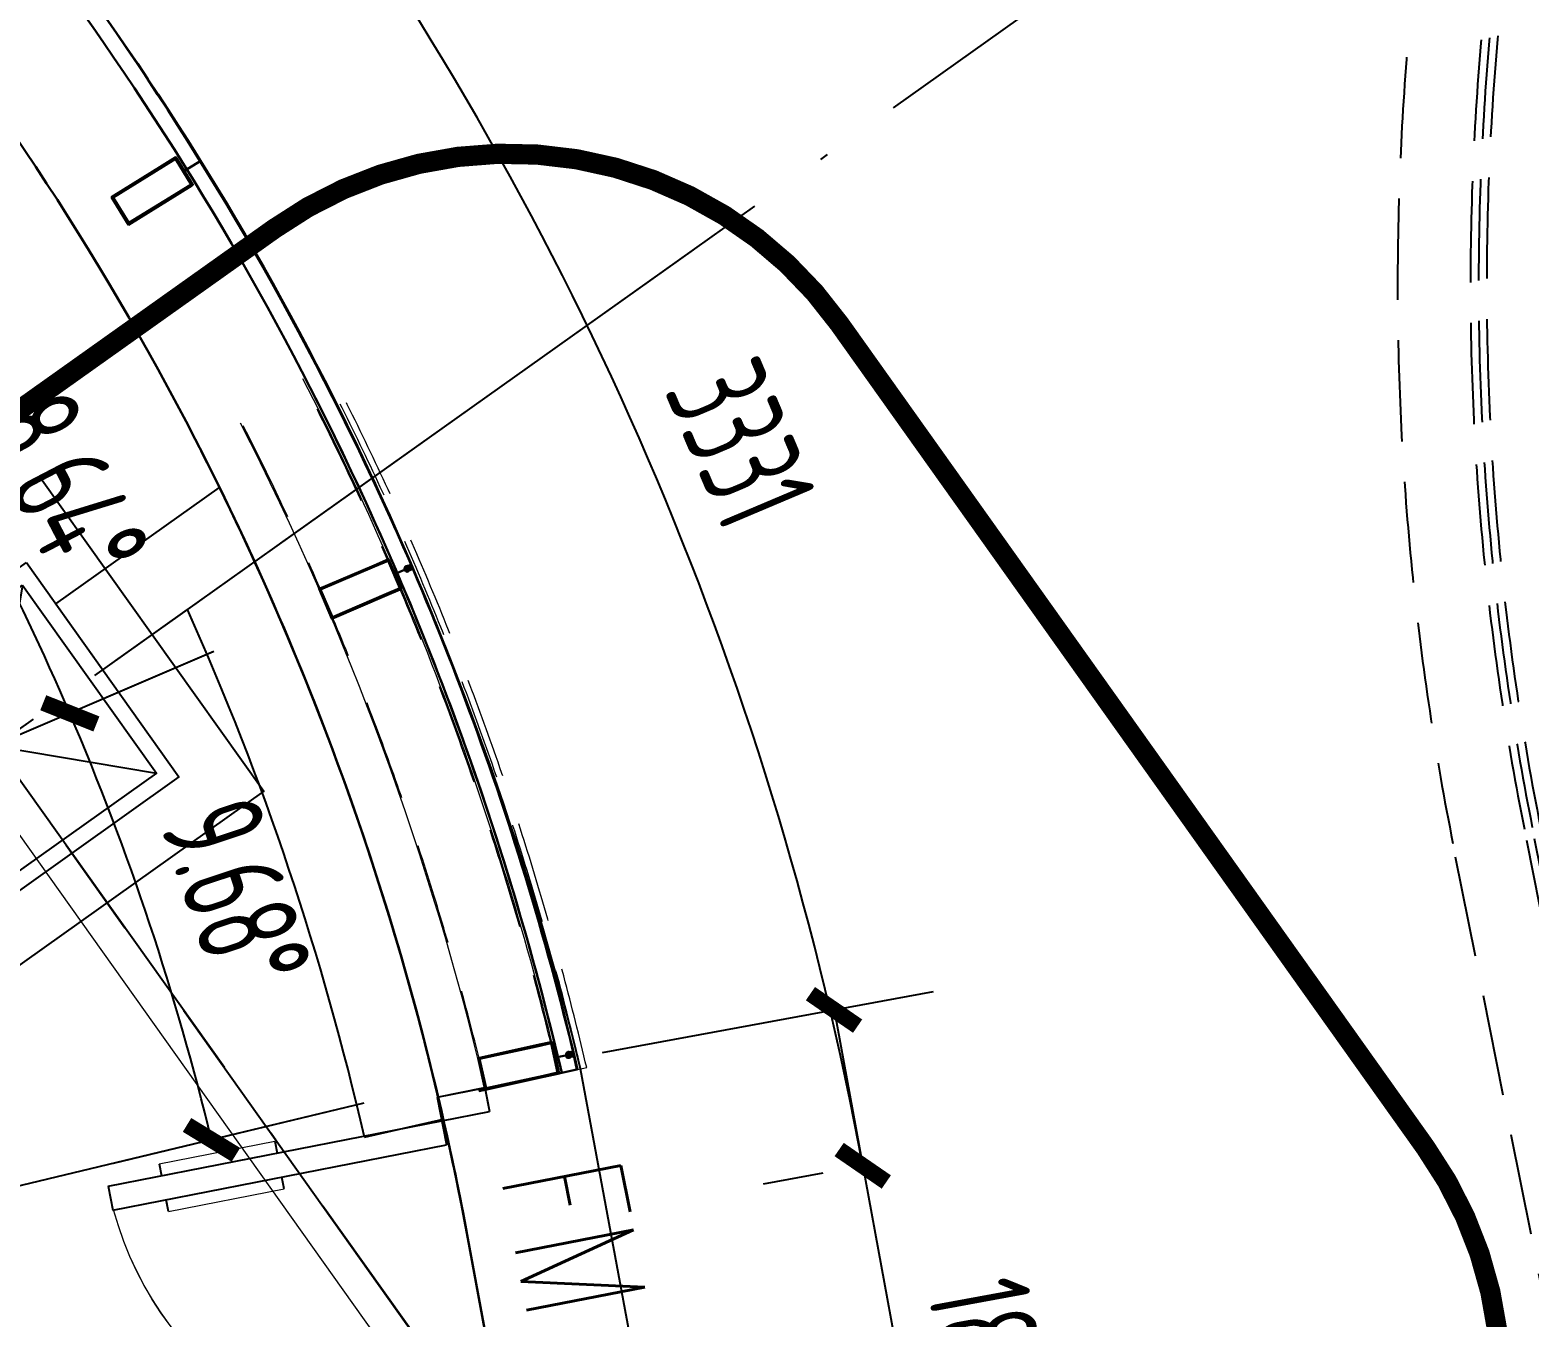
# Model space of a CAD drawing. Extents: x -936 to 12807311, y 101 to 1511157.
# Drawn here: x 12244374 to 12248076, y 1222449 to 1225629 of the extents above; entities that cross this region are included whole.
import ezdxf

# ---------------------------------------------------------------- set-up
doc = ezdxf.new("R2010")
doc.units = 0
doc.header["$LTSCALE"] = 1000
doc.header["$MEASUREMENT"] = 0
for name, pattern in [('PX-GRID-T2$0$DOTE', [2.42, 2, -0.2, 0.02, -0.2]), ('PX-PLAN-F2-T2$0$DASH', [0.35, 0.25, -0.1]), ('PX-PLAN-F2-T2$0$X-01-10-01$0$DASHED', [0.75, 0.5, -0.25]), ('PX-ST-F2$0$CENTERX2', [4, 2.5, -0.5, 0.5, -0.5]), ('PX-ST-F2$0$HIDDEN', [0.375, 0.25, -0.125]), ('PX-ST-F2$0$HIDDEN2', [4.7625, 3.175, -1.5875])]:
    doc.linetypes.add(name, pattern=pattern)
for name, color, linetype, lineweight in [('PX-GLAZ-F2$0$PX-GLAZ-F2$0$_EDO-ALUMINIUM-SECTION', 90, 'Continuous', 30), ('PX-GLAZ-F2$0$PX-GLAZ-F2$0$_EDO-GLASS-SECTION', 130, 'Continuous', 30), ('PX-GLAZ-F2$0$PX-GLAZ-F2$0$PX-GLAZ-F2$0$板边线', 36, 'Continuous', 30), ('PX-ST-F2$0$1', 3, 'Continuous', 15), ('PX-ST-F2$0$_EDO-ALUMINIUM-HIDDEN', 96, 'PX-ST-F2$0$HIDDEN', 9), ('PX-ST-F2$0$_EDO-ALUMINIUM-SECTION', 90, 'Continuous', 30), ('PX-ST-F2$0$_EDO-ALUMINIUM-VIEW', 94, 'Continuous', 18), ('PX-ST-F2$0$_EDO-GLASS-SECTION', 130, 'Continuous', 30), ('PX-ST-F2$0$A-STRS-HDDN', 5, 'PX-ST-F2$0$HIDDEN2', 15), ('PX-ST-F2$0$PX-GLAZ-F2$0$板边线', 36, 'Continuous', 30)]:
    doc.layers.add(name, color=color, linetype=linetype, lineweight=lineweight)
for name, color, linetype in [('PX-GLAZ-F2$0$PX-GLAZ-F2$0$PX-GLAZ-F2$0$幕墙线', 104, 'Continuous'), ('PX-GLAZ-F2$0$绿化', 3, 'Continuous'), ('PX-GRID-T2$0$DOTE', 1, 'Continuous'), ('PX-PLAN-F2-T2$0$A-FLOR', 2, 'Continuous'), ('PX-PLAN-F2-T2$0$DOOR_FIRE', 4, 'Continuous'), ('PX-PLAN-F2-T2$0$DOOR_FIRE_TEXT', 7, 'Continuous'), ('PX-PLAN-F2-T2$0$E_STAIR', 2, 'Continuous'), ('PX-PLAN-F2-T2$0$PUB_DIM', 3, 'Continuous'), ('PX-PLAN-F2-T2$0$WALL', 9, 'Continuous'), ('PX-PLAN-F2-T2$0$X-01-10-01$0$A-SYMB-BUBB', 3, 'PX-PLAN-F2-T2$0$X-01-10-01$0$DASHED'), ('PX-ST-F2$0$02-ST-07 BLOCK', 7, 'Continuous'), ('PX-ST-F2$0$A-DOTE', 14, 'PX-ST-F2$0$CENTERX2'), ('PX-ST-F2$0$DOOR_FIRE', 4, 'Continuous'), ('PX-ST-F2$0$PJ', 4, 'Continuous'), ('PX-ST-F2$0$PX-GLAZ-F2$0$幕墙线', 104, 'Continuous'), ('PX-ST-F2$0$TC', 4, 'Continuous'), ('PX-ST-F2$0$TWES', 2, 'Continuous'), ('TX-CORE-T2-F2$0$T2-COLS-F2$0$0S-COLS-LINE', 90, 'Continuous')]:
    doc.layers.add(name, color=color, linetype=linetype)
doc.styles.add('PX-PLAN-F2-T2$0$_TCH_WINDOW', font='SIMPLEX', dxfattribs={"height": 3.5, "bigfont": 'GBCBIG'})
doc.styles.add('PX-PLAN-F2-T2$0$XD2008_T3', font='xd-hzs.shx', dxfattribs={"width": 0.7, "bigfont": 'xd-hztxt.shx'})
doc.dimstyles.new('PX-PLAN-F2-T2$0$_TCH_ARCH&&100', dxfattribs={"dimtxt": 250, "dimasz": 100, "dimexe": 250, "dimexo": 300, "dimgap": 100, "dimtad": 1, "dimdec": 0, "dimzin": 0, "dimdsep": 46, "dimtxsty": 'PX-PLAN-F2-T2$0$XD2008_T3', "dimblk": 'PX-PLAN-F2-T2$0$_ArchTick', "dimcen": 0.09, "dimclrd": 1, "dimclrt": 4, "dimazin": 2, "dimtfac": 1, "dimtdec": 0, "dimtix": 1, "dimtmove": 2, "dimatfit": 3, "dimfxl": 0, "dimtolj": 1, "dimtzin": 0, "dimarcsym": 0})

# ---------------------------------------------------------------- blocks, each defined once
blk = doc.blocks.new('PX-PLAN-F2-T2$0$A$C5CD76682')
at = {"layer": 'PX-PLAN-F2-T2$0$A-FLOR', "linetype": 'PX-PLAN-F2-T2$0$DASH'}
for points in [[(-14878.8, -115562.5, -0.375392), (-9101.3, -110513.4), (-4335.6, -110512.7, -0.017634), (-3924.8, -110528.2), (-3930.3, -88146.9, -0.170305), (-21913.1, -88675.6, -0.075958), (-26326.9, -85176.4), (-27751.8, -83714.5, -0.03816), (-31059.5, -79296.7, -0.034576), (-33923.3, -74008.7), (-34645.8, -72114.4, -0.09771), (-35091.9, -69508.1), (-45353.6, -59246.3), (-46167.7, -59246.2), (-46167.7, -62292.6), (-49720.2, -62299.6, 0.198693), (-55240.6, -64596.1), (-68805.9, -78191.6)], [(-14898.6, -115559.8, -0.375392), (-9101.3, -110493.4), (-4335.6, -110492.7, -0.016715), (-3944.8, -110506.7), (-3950.3, -88176, -0.17005), (-21921.2, -88694, -0.075983), (-26341.4, -85190.2), (-27766.5, -83728.1, -0.038163), (-31076.4, -79307.4, -0.03458), (-33941.8, -74016.5), (-34664.5, -72121.5, -0.097394), (-35112.1, -69516.2), (-45361.9, -59266.3), (-46147.7, -59266.2), (-46147.7, -62312.6), (-49720.1, -62319.6, 0.198693), (-55226.4, -64610.3), (-68791.8, -78205.7)], [(-14918.4, -115557.2, -0.375392), (-9101.3, -110473.4), (-4335.6, -110472.7, -0.015803), (-3964.8, -110485.3), (-3970.3, -88205, -0.169795), (-21929.3, -88712.4, -0.076008), (-26355.8, -85204), (-27781.2, -83741.6, -0.038167), (-31093.2, -79318.2, -0.034583), (-33960.3, -74024.2), (-34683.2, -72128.6, -0.097079), (-35132.3, -69524.3), (-45370.2, -59286.3), (-46127.7, -59286.2), (-46127.7, -62332.6), (-49720.1, -62339.6, 0.198693), (-55212.3, -64624.4), (-68777.6, -78219.9)], [(-15096.8, -115533.1, -0.375392), (-9101.3, -110293.4), (-4335.4, -110292.7, -0.007873), (-4144.9, -110296.2), (-4150.2, -88465.1, -0.167525), (-22001.9, -88878.2, -0.076233), (-26486.2, -85328.1), (-27913.4, -83863.8, -0.0382), (-31245.1, -79414.7, -0.034616), (-34126.4, -74093.6), (-34851.3, -72192.8, -0.09431), (-35313.6, -69597.5), (-45444.7, -59466.2), (-45947.7, -59466.2), (-45947.7, -62512.2), (-49719.7, -62519.6, 0.198693), (-55084.9, -64751.5), (-68650.2, -78347)]]:
    blk.add_lwpolyline(points, format="xyb", dxfattribs=at)
blk = doc.blocks.new('PX-PLAN-F2-T2$0$_ArchTick')
at = {"color": 0, "linetype": 'ByBlock', "const_width": 0.4}
blk.add_lwpolyline([(-0.5, -0.5), (0.5, 0.5)], dxfattribs=at)
blk = doc.blocks.new('*D939')
at = {"layer": 'Defpoints', "color": 0, "transparency": 16777216}
for p in [(12244345.5, 1225559.4), (12244596.8, 1225181.6), (12243940.9, 1224935.5), (12238424.1, 1221347.6)]:
    blk.add_point(p, dxfattribs=at)
at = {"layer": 'PX-PLAN-F2-T2$0$PUB_DIM', "color": 0, "lineweight": -2, "transparency": 16777216}
for p, q in [((12244101, 1225385.5), (12243583.1, 1225017.1)), ((12244342, 1225023.3), (12243802, 1224688))]:
    blk.add_line(p, q, dxfattribs=at)
at = {"layer": 'PX-PLAN-F2-T2$0$PUB_DIM', "color": 1, "lineweight": -2, "transparency": 16777216}
blk.add_arc((12238424.1, 1221347.6), 6580.9, 31.84527, 35.42362, dxfattribs=at)
at = {"layer": 'PX-PLAN-F2-T2$0$PUB_DIM', "color": 1, "lineweight": -2, "transparency": 16777216, "xscale": 100, "yscale": 100, "zscale": 100}
for p, rotation in [((12243786.8, 1225162), 125.4236157210813), ((12244014.4, 1224819.9), 301.8452739591277)]:
    blk.add_blockref('PX-PLAN-F2-T2$0$_ArchTick', p, dxfattribs=dict(at, rotation=rotation))
at = {"layer": 'PX-PLAN-F2-T2$0$PUB_DIM', "color": 4, "transparency": 16777216, "insert": (12244090.6, 1225117.4), "char_height": 250, "attachment_point": 5, "rotation": 303.6344, "style": 'PX-PLAN-F2-T2$0$XD2008_T3'}
blk.add_mtext('\\A1;3.58°', dxfattribs=at)
blk = doc.blocks.new('*D940')
at = {"layer": 'Defpoints', "color": 0, "transparency": 16777216}
for p in [(12244596.8, 1225181.6), (12244334.7, 1224241.2), (12245102.8, 1224210.6), (12238424.1, 1221347.6)]:
    blk.add_point(p, dxfattribs=at)
at = {"layer": 'PX-PLAN-F2-T2$0$PUB_DIM', "color": 0, "lineweight": -2, "transparency": 16777216}
for p, q in [((12244342, 1225023.3), (12243802, 1224688)), ((12244827.1, 1224092.4), (12244242.9, 1223842))]:
    blk.add_line(p, q, dxfattribs=at)
at = {"layer": 'PX-PLAN-F2-T2$0$PUB_DIM', "color": 1, "lineweight": -2, "transparency": 16777216}
blk.add_arc((12238424.1, 1221347.6), 6580.9, 23.20387, 31.84527, dxfattribs=at)
at = {"layer": 'PX-PLAN-F2-T2$0$PUB_DIM', "color": 1, "lineweight": -2, "transparency": 16777216, "xscale": 100, "yscale": 100, "zscale": 100}
for p, rotation in [((12244014.4, 1224819.9), 121.8452739602109), ((12244472.7, 1223940.5), 293.2038671901882)]:
    blk.add_blockref('PX-PLAN-F2-T2$0$_ArchTick', p, dxfattribs=dict(at, rotation=rotation))
at = {"layer": 'PX-PLAN-F2-T2$0$PUB_DIM', "color": 4, "transparency": 16777216, "insert": (12244459.7, 1224492.8), "char_height": 250, "attachment_point": 5, "rotation": 297.5246, "style": 'PX-PLAN-F2-T2$0$XD2008_T3'}
blk.add_mtext('\\A1;8.64°', dxfattribs=at)
blk = doc.blocks.new('*D941')
at = {"layer": 'Defpoints', "color": 0, "transparency": 16777216}
for p in [(12245103.9, 1224211.1), (12244725.7, 1223244.5), (12245490.2, 1223047.5), (12238424.1, 1221347.6)]:
    blk.add_point(p, dxfattribs=at)
at = {"layer": 'PX-PLAN-F2-T2$0$PUB_DIM', "color": 0, "lineweight": -2, "transparency": 16777216}
for p, q in [((12244828.2, 1224092.9), (12244242.9, 1223842)), ((12245198.5, 1222977.4), (12244579.4, 1222828.4))]:
    blk.add_line(p, q, dxfattribs=at)
at = {"layer": 'PX-PLAN-F2-T2$0$PUB_DIM', "color": 1, "lineweight": -2, "transparency": 16777216}
blk.add_arc((12238424.1, 1221347.6), 6580.9, 13.52692, 23.20387, dxfattribs=at)
at = {"layer": 'PX-PLAN-F2-T2$0$PUB_DIM', "color": 1, "lineweight": -2, "transparency": 16777216, "xscale": 100, "yscale": 100, "zscale": 100}
for p, rotation in [((12244472.7, 1223940.5), 113.2038671901961), ((12244822.5, 1222886.9), 283.5269188413403)]:
    blk.add_blockref('PX-PLAN-F2-T2$0$_ArchTick', p, dxfattribs=dict(at, rotation=rotation))
at = {"layer": 'PX-PLAN-F2-T2$0$PUB_DIM', "color": 4, "transparency": 16777216, "insert": (12244883.4, 1223492), "char_height": 250, "attachment_point": 5, "rotation": 288.3654, "style": 'PX-PLAN-F2-T2$0$XD2008_T3'}
blk.add_mtext('\\A1;9.68°', dxfattribs=at)
blk = doc.blocks.new('*D942')
at = {"layer": 'Defpoints', "color": 0, "transparency": 16777216}
for p in [(12244346.4, 1225560.1), (12243822.2, 1223400.9), (12245490.2, 1223047.5), (12238424.1, 1221347.6)]:
    blk.add_point(p, dxfattribs=at)
at = {"layer": 'PX-PLAN-F2-T2$0$PUB_DIM', "color": 0, "lineweight": -2, "transparency": 16777216}
for p, q in [((12244102, 1225386.2), (12242926.7, 1224550.3)), ((12245198.5, 1222977.4), (12243796.3, 1222640))]:
    blk.add_line(p, q, dxfattribs=at)
at = {"layer": 'PX-PLAN-F2-T2$0$PUB_DIM', "color": 1, "lineweight": -2, "transparency": 16777216}
blk.add_arc((12238424.1, 1221347.6), 5775.5, 13.52692, 35.42362, dxfattribs=at)
at = {"layer": 'PX-PLAN-F2-T2$0$PUB_DIM', "color": 1, "lineweight": -2, "transparency": 16777216, "xscale": 100, "yscale": 100, "zscale": 100}
for p, rotation in [((12243130.5, 1224695.2), 125.4236157223245), ((12244039.4, 1222698.5), 283.5269188413776)]:
    blk.add_blockref('PX-PLAN-F2-T2$0$_ArchTick', p, dxfattribs=dict(at, rotation=rotation))
at = {"layer": 'PX-PLAN-F2-T2$0$PUB_DIM', "color": 4, "transparency": 16777216, "insert": (12243885.4, 1223833.6), "char_height": 250, "attachment_point": 5, "rotation": 294.4753, "style": 'PX-PLAN-F2-T2$0$XD2008_T3'}
blk.add_mtext('\\A1;21.9°', dxfattribs=at)
blk = doc.blocks.new('*D943')
at = {"layer": 'Defpoints', "color": 0, "transparency": 16777216}
for p in [(12245221.4, 1226182.4), (12246132.6, 1223967), (12246627.4, 1222859.1), (12238424.1, 1221347.6)]:
    blk.add_point(p, dxfattribs=at)
at = {"layer": 'PX-PLAN-F2-T2$0$PUB_DIM', "color": 0, "lineweight": -2, "transparency": 16777216}
for p, q in [((12244976.9, 1226008.5), (12244854.7, 1225921.6)), ((12246332.4, 1222804.8), (12246184.8, 1222777.6))]:
    blk.add_line(p, q, dxfattribs=at)
at = {"layer": 'PX-PLAN-F2-T2$0$PUB_DIM', "color": 1, "lineweight": -2, "transparency": 16777216}
blk.add_arc((12238424.1, 1221347.6), 8141.4, 10.44019, 35.42362, dxfattribs=at)
at = {"layer": 'PX-PLAN-F2-T2$0$PUB_DIM', "color": 1, "lineweight": -2, "transparency": 16777216, "xscale": 100, "yscale": 100, "zscale": 100}
for p, rotation in [((12245058.4, 1226066.5), 125.4236157225615), ((12246430.7, 1222822.9), 280.4401893029915)]:
    blk.add_blockref('PX-PLAN-F2-T2$0$_ArchTick', p, dxfattribs=dict(at, rotation=rotation))
at = {"layer": 'PX-PLAN-F2-T2$0$PUB_DIM', "color": 4, "transparency": 16777216, "insert": (12246129.3, 1224607.5), "char_height": 250, "attachment_point": 5, "rotation": 292.9319, "style": 'PX-PLAN-F2-T2$0$XD2008_T3'}
blk.add_mtext('\\A1;3331', dxfattribs=at)
blk = doc.blocks.new('*D944')
at = {"layer": 'Defpoints', "color": 0, "transparency": 16777216}
for p in [(12245493.1, 1223048.2), (12246688.3, 1221425), (12245821.6, 1221265.3)]:
    blk.add_point(p, dxfattribs=at)
at = {"layer": 'PX-PLAN-F2-T2$0$PUB_DIM', "color": 0, "lineweight": -2, "transparency": 16777216}
for p, q in [((12245788.1, 1223102.6), (12246605.6, 1223253.2)), ((12246116.7, 1221319.6), (12246934.2, 1221470.3))]:
    blk.add_line(p, q, dxfattribs=at)
at = {"layer": 'PX-PLAN-F2-T2$0$PUB_DIM', "color": 1, "lineweight": -2, "transparency": 16777216}
blk.add_line((12246359.8, 1223207.9), (12246688.3, 1221425), dxfattribs=at)
at = {"layer": 'PX-PLAN-F2-T2$0$PUB_DIM', "color": 1, "lineweight": -2, "transparency": 16777216, "xscale": 100, "yscale": 100, "zscale": 100}
for p, rotation in [((12246359.8, 1223207.9), 100.440189302439), ((12246688.3, 1221425), 280.440189302439)]:
    blk.add_blockref('PX-PLAN-F2-T2$0$_ArchTick', p, dxfattribs=dict(at, rotation=rotation))
at = {"layer": 'PX-PLAN-F2-T2$0$PUB_DIM', "color": 4, "transparency": 16777216, "insert": (12246745.3, 1222357.2), "char_height": 250, "attachment_point": 5, "rotation": 280.4402, "style": 'PX-PLAN-F2-T2$0$XD2008_T3'}
blk.add_mtext('\\A1;1813', dxfattribs=at)
blk = doc.blocks.new('PX-PLAN-F2-T2$0$$DorLib2D$00000011')
for p, q in [((-0.4667, 0.4709), (-0.4667, -0.0625)), ((-0.4667, 0.4709), (-0.4333, 0.4709)), ((-0.4333, 0.4709), (-0.4333, 0.0042)), ((0.4333, 0.4709), (0.4333, 0.0042)), ((0.4667, 0.4709), (0.4333, 0.4709)), ((0.4667, 0.4709), (0.4667, -0.0625)), ((-0.4833, 0.3962), (-0.4667, 0.3962)), ((-0.4167, 0.3962), (-0.4333, 0.3962)), ((0.4167, 0.3962), (0.4333, 0.3962)), ((0.4833, 0.3962), (0.4667, 0.3962)), ((-0.4833, 0.2346), (-0.4667, 0.2346)), ((-0.4167, 0.2346), (-0.4333, 0.2346)), ((0.4167, 0.2346), (0.4333, 0.2346)), ((0.4833, 0.2346), (0.4667, 0.2346)), ((-0.5, 0.0042), (-0.4333, 0.0042)), ((-0.5, 0.0042), (-0.5, -0.0625)), ((0.5, 0.0042), (0.4333, 0.0042)), ((0.5, 0.0042), (0.5, -0.0625)), ((-0.5, -0.0625), (-0.4667, -0.0625)), ((0.5, -0.0625), (0.4667, -0.0625))]:
    blk.add_line(p, q)
at = {"lineweight": 13}
for p, q in [((-0.4833, 0.3962), (-0.4833, 0.2346)), ((-0.4167, 0.3962), (-0.4167, 0.2346)), ((0.4167, 0.3962), (0.4167, 0.2346)), ((0.4833, 0.3962), (0.4833, 0.2346))]:
    blk.add_line(p, q, dxfattribs=at)
for centre, start, end in [((-0.4667, 0.0042), 0, 85.904), ((0.4667, 0.0042), 94.096, 180)]:
    blk.add_arc(centre, 0.4667, start, end, dxfattribs=at)
blk = doc.blocks.new('PX-ST-F2$0$02-ST-07 F1')
at = {"layer": 'PX-ST-F2$0$A-STRS-HDDN'}
blk.add_lwpolyline([(12272975.3, 1201002.6), (12274123.3, 1207806.7), (12277278.7, 1207274.3), (12276130.7, 1200470.2)], close=True, dxfattribs=at)
blk = doc.blocks.new('PX-ST-F2$0$ss')
at = {"layer": 'PX-ST-F2$0$TC'}
h = blk.add_hatch(dxfattribs=at)
h.set_pattern_fill('HONEY', color=256, scale=0.5, style=0)
h.set_pattern_definition([(0, (0, -4e-12), (2.38125, 1.374815), [1.5875, -3.175]), (120, (0, -4e-12), (-2.38125, 1.374815), [1.5875, -3.175]), (60, (0, -4e-12), (3e-07, 2.74963), [-3.175, 1.5875])])
edge = h.paths.add_edge_path()
edge.add_ellipse((7.5, 15), major_axis=(0, -7.7), ratio=0.974135, start_angle=0, end_angle=360)
h = blk.add_hatch(dxfattribs=at)
h.set_pattern_fill('ANSI33', color=256, scale=0.5, style=0)
h.set_pattern_definition([(45, (0, -4e-12), (-2.24506, 2.24506), []), (45, (2.245, 0), (-2.24506, 2.24506), [1.5875, -0.79375])])
edge = h.paths.add_edge_path()
edge.add_ellipse((7.5, 15), major_axis=(0, -7.7), ratio=0.974135, start_angle=-90, end_angle=90, ccw=False)
edge.add_line((0, 15), (0, 0))
edge.add_arc((7.5, -19.1), 20.5, 68.5267, 111.4733, ccw=False)
edge.add_line((15, 0), (15, 15))
blk.add_arc((7.5, -19.1), 20.5, 68.5267, 111.4733, dxfattribs=at)
blk.add_ellipse((7.5, 15), major_axis=(0, -7.7), ratio=0.974135, dxfattribs=at)
blk = doc.blocks.new('PX-ST-F2$0$dw')
at = {"layer": 'PX-ST-F2$0$TWES'}
h = blk.add_hatch(color=7, dxfattribs=at)
h.paths.add_polyline_path([(0, 1.5, 0.414214), (-1.5, 0), (0, 0)])
h.paths.add_polyline_path([(1.5, 0), (0, 0), (0, -1.5, 0.414214)])
at = {"layer": 'PX-ST-F2$0$1', "ltscale": 0.1}
for p, q in [((2.5, 0), (-2.5, 0)), ((0, 2.5), (0, -2.5))]:
    blk.add_line(p, q, dxfattribs=at)
blk.add_circle((0, 0), 1.5, dxfattribs=at)
blk = doc.blocks.new('PX-ST-F2$0$标准块')
at = {"layer": 'PX-ST-F2$0$_EDO-ALUMINIUM-SECTION', "extrusion": (1.58294e-17, 0.001776, 0.999998)}
for points in [[(40, -49), (40, -85), (40, -233), (-40, -233), (-40, -85.2), (-40, -46), (40, -46)], [(37, -49), (37, -85), (37, -85), (37, -230), (-37, -230), (-37, -85), (-37, -85), (-37, -49), (37, -49)]]:
    blk.add_lwpolyline(points, close=True, dxfattribs=at)
at = {"layer": 'PX-ST-F2$0$_EDO-GLASS-SECTION', "extrusion": (1.58294e-17, 0.001776, 0.999998)}
for p, q in [((1.5, 0), (-1.5, 0)), ((0, 2.5, 0), (0, -0.5, 0))]:
    blk.add_line(p, q, dxfattribs=at)
at = {"layer": 'PX-ST-F2$0$_EDO-GLASS-SECTION', "extrusion": (1.6263e-17, 0.001776, 0.999998), "rotation": 179.9999999999997}
blk.add_blockref('PX-ST-F2$0$dw', (0, 0), dxfattribs=at)
at = {"layer": 'PX-ST-F2$0$PJ', "extrusion": (-1.09397e-09, 0.019306, -0.999814), "yscale": 0.9036933436819375, "zscale": -0.9999999999999999, "rotation": 179.9999998567665}
blk.add_blockref('PX-ST-F2$0$ss', (7.5, 0, 0), dxfattribs=at)
blk = doc.blocks.new('PX-ST-F2$0$$DorLib2D$00000011')
for p, q in [((-0.4667, 0.4709), (-0.4667, -0.0625)), ((-0.4667, 0.4709), (-0.4333, 0.4709)), ((-0.4333, 0.4709), (-0.4333, 0.0042)), ((0.4333, 0.4709), (0.4333, 0.0042)), ((0.4667, 0.4709), (0.4333, 0.4709)), ((0.4667, 0.4709), (0.4667, -0.0625)), ((-0.4833, 0.3962), (-0.4667, 0.3962)), ((-0.4167, 0.3962), (-0.4333, 0.3962)), ((0.4167, 0.3962), (0.4333, 0.3962)), ((0.4833, 0.3962), (0.4667, 0.3962)), ((-0.4833, 0.2346), (-0.4667, 0.2346)), ((-0.4167, 0.2346), (-0.4333, 0.2346)), ((0.4167, 0.2346), (0.4333, 0.2346)), ((0.4833, 0.2346), (0.4667, 0.2346)), ((-0.5, 0.0042), (-0.4333, 0.0042)), ((-0.5, 0.0042), (-0.5, -0.0625)), ((0.5, 0.0042), (0.4333, 0.0042)), ((0.5, 0.0042), (0.5, -0.0625)), ((-0.5, -0.0625), (-0.4667, -0.0625)), ((0.5, -0.0625), (0.4667, -0.0625))]:
    blk.add_line(p, q)
at = {"lineweight": 13}
for p, q in [((-0.4833, 0.3962), (-0.4833, 0.2346)), ((-0.4167, 0.3962), (-0.4167, 0.2346)), ((0.4167, 0.3962), (0.4167, 0.2346)), ((0.4833, 0.3962), (0.4833, 0.2346))]:
    blk.add_line(p, q, dxfattribs=at)
for centre, start, end in [((-0.4667, 0.0042), 0, 85.904), ((0.4667, 0.0042), 94.096, 180)]:
    blk.add_arc(centre, 0.4667, start, end, dxfattribs=at)
blk = doc.blocks.new('PX-ST-F2')
at = {"layer": 'PX-ST-F2$0$_EDO-ALUMINIUM-HIDDEN', "color": 8, "elevation": 41.4}
for points in [[(12245734.3, 1223062.6, 0.061861), (12245092.7, 1224798.6)], [(12245749, 1223065.8, 0.061939), (12245105.1, 1224807.3)]]:
    blk.add_lwpolyline(points, format="xyb", dxfattribs=at)
at = {"layer": 'PX-ST-F2$0$_EDO-ALUMINIUM-HIDDEN', "elevation": 41.4}
for points in [[(12245678.6, 1223050.4, 0.061561), (12245045.8, 1224765.2)], [(12245501.8, 1223011.6, 0.060577), (12244896.8, 1224659.2)]]:
    blk.add_lwpolyline(points, format="xyb", dxfattribs=at)
at = {"layer": 'PX-ST-F2$0$_EDO-ALUMINIUM-VIEW', "elevation": 41.4}
for points in [[(12245681.6, 1223051, 0.061577), (12245048.3, 1224766.9)], [(12245498.9, 1223011, 0.06056), (12244894.3, 1224657.4)]]:
    blk.add_lwpolyline(points, format="xyb", dxfattribs=at)
at = {"layer": 'PX-ST-F2$0$_EDO-ALUMINIUM-VIEW', "elevation": -1.8}
blk.add_lwpolyline([(12245498.2, 1223010.8), (12245749, 1223065.8)], dxfattribs=at)
at = {"layer": 'PX-ST-F2$0$_EDO-GLASS-SECTION', "elevation": 41.4}
for points in [[(12245687.4, 1223052.3, 0.061609), (12245053.2, 1224770.5)], [(12245726.5, 1223060.9, 0.061819), (12245086.1, 1224793.9)]]:
    blk.add_lwpolyline(points, format="xyb", dxfattribs=at)
at = {"layer": 'PX-ST-F2$0$A-DOTE', "ltscale": 0.5}
for points in [[(12246011.7, 1225085.4), (12237395.5, 1218956.5)], [(12243594.1, 1224836.8), (12246897.3, 1220192.9)]]:
    blk.add_lwpolyline(points, dxfattribs=at)
at = {"layer": 'PX-ST-F2$0$PX-GLAZ-F2$0$幕墙线'}
blk.add_lwpolyline([(12245725.8, 1223060.7, 0.06181), (12245085.6, 1224793.5)], format="xyb", dxfattribs=at)
at = {"layer": 'PX-ST-F2$0$PX-GLAZ-F2$0$板边线', "ltscale": 100}
blk.add_lwpolyline([(12245801.9, 1220764.1), (12245455.7, 1222643.2, 0.072177), (12244797.4, 1224588.4)], format="xyb", dxfattribs=at)
at = {"layer": 'PX-ST-F2$0$02-ST-07 BLOCK', "rotation": 315.0000001851031}
blk.add_blockref('PX-ST-F2$0$02-ST-07 F1', (2711060.3, 9048881.4), dxfattribs=at)
at = {"layer": 'PX-ST-F2$0$_EDO-ALUMINIUM-SECTION', "extrusion": (-0.000161558, -6.92303e-05, 1), "rotation": 293.1959960282765}
blk.add_blockref('PX-ST-F2$0$标准块', (12245317.9, 1224302.7, -2021.6), dxfattribs=at)
at = {"layer": 'PX-ST-F2$0$_EDO-ALUMINIUM-SECTION', "extrusion": (-0.000171688, -3.764e-05, 1), "rotation": 282.3655760386411}
blk.add_blockref('PX-ST-F2$0$标准块', (12245717.1, 1223099.7, -2150.7), dxfattribs=at)
at = {"layer": 'PX-ST-F2$0$DOOR_FIRE', "xscale": -1800, "yscale": 1800, "zscale": 100, "rotation": 101.1047262138357}
blk.add_blockref('PX-ST-F2$0$$DorLib2D$00000011', (12245560.8, 1222111), dxfattribs=at)
blk = doc.blocks.new('TX-CORE-T2-F2$0$T2-COLS-F2$0$COL-650X650-2')
at = {"layer": 'Defpoints'}
for p, q in [((-233.6, 328.4), (233.6, -328.4)), ((-328.4, -233.6), (328.4, 233.6))]:
    blk.add_line(p, q, dxfattribs=at)
blk.add_lwpolyline([(-389.4, 547.4), (547.4, 389.4), (389.4, -547.4), (-547.4, -389.4)], close=True, dxfattribs=at)
at = {"layer": 'TX-CORE-T2-F2$0$T2-COLS-F2$0$0S-COLS-LINE'}
for points in [[(-266.4, 374.5), (374.5, 266.4), (266.4, -374.5), (-374.5, -266.4)], [(-233.6, 328.4), (328.4, 233.6), (233.6, -328.4), (-328.4, -233.6)]]:
    blk.add_lwpolyline(points, close=True, dxfattribs=at)
blk = doc.blocks.new('TX-CORE-T2-F2$0$T2-COLS-F2')
at = {"layer": 'TX-CORE-T2-F2$0$T2-COLS-F2$0$0S-COLS-LINE', "rotation": 315.0000766680318}
blk.add_blockref('TX-CORE-T2-F2$0$T2-COLS-F2$0$COL-650X650-2', (12244289, 1223859.8), dxfattribs=at)
blk = doc.blocks.new('TX-CORE-T2-F2')
blk.add_blockref('TX-CORE-T2-F2$0$T2-COLS-F2', (0, 0))
blk = doc.blocks.new('PX-GLAZ-F2$0$PX-GLAZ-F2$0$标准块')
at = {"layer": 'PX-GLAZ-F2$0$PX-GLAZ-F2$0$_EDO-ALUMINIUM-SECTION'}
blk.add_line((0, 0), (0, -46, 0.1), dxfattribs=at)
at = {"layer": 'PX-GLAZ-F2$0$PX-GLAZ-F2$0$_EDO-ALUMINIUM-SECTION', "extrusion": (1.58294e-17, 0.001776, 0.999998)}
for points in [[(40, -49), (40, -85), (40, -233), (-40, -233), (-40, -85.2), (-40, -46), (40, -46)], [(37, -49), (37, -85), (37, -85), (37, -230), (-37, -230), (-37, -85), (-37, -85), (-37, -49), (37, -49)]]:
    blk.add_lwpolyline(points, close=True, dxfattribs=at)
blk = doc.blocks.new('PX-GLAZ-F2')
at = {"layer": 'PX-GLAZ-F2$0$绿化', "ltscale": 100}
h = blk.add_hatch(dxfattribs=at)
h.set_pattern_fill('CROSS', color=256, scale=200)
h.set_pattern_definition([(0, (0, 0), (317.5, 317.5), [158.75, -476.25]), (90, (79.38, -79.38), (-317.5, 317.5), [158.75, -476.25])])
edge = h.paths.add_edge_path()
edge.add_spline(control_points=[(12248706, 1227659.1), (12249131.2, 1228506.9), (12249645.7, 1229303.6), (12250243.3, 1230039.9)], knot_values=[0, 0, 0, 0, 0.216924, 0.216924, 0.216924, 0.216924], weights=[1, 0.996083, 0.996083, 1], degree=3, periodic=0)
edge.add_spline(control_points=[(12250243.3, 1230039.9), (12252309.9, 1232880.9), (12254376.5, 1235721.8), (12256443.1, 1238562.8)], knot_values=[0.216924, 0.216924, 0.216924, 0.216924, 1.216924, 1.216924, 1.216924, 1.216924], weights=[1, 1, 1, 1], degree=3, periodic=0)
edge.add_spline(control_points=[(12256443.1, 1238562.8), (12256855.1, 1239129.1), (12257479, 1239447.2), (12258179.2, 1239448.1)], knot_values=[1.216924, 1.216924, 1.216924, 1.216924, 2.157612, 2.157612, 2.157612, 2.157612], weights=[1, 0.927608, 0.927608, 1], degree=3, periodic=0)
edge.add_spline(control_points=[(12258179.2, 1239448.1), (12258879.5, 1239448.9), (12259504.2, 1239132.3), (12259917.5, 1238567)], knot_values=[2.157612, 2.157612, 2.157612, 2.157612, 3.098299, 3.098299, 3.098299, 3.098299], weights=[1, 0.927608, 0.927608, 1], degree=3, periodic=0)
edge.add_spline(control_points=[(12259917.5, 1238567), (12260548, 1237710.5), (12261178.5, 1236854), (12261808.9, 1235997.5)], knot_values=[3.098299, 3.098299, 3.098299, 3.098299, 4.098299, 4.098299, 4.098299, 4.098299], weights=[1, 1, 1, 1], degree=3, periodic=0)
edge.add_spline(control_points=[(12261808.9, 1235997.5), (12263521.2, 1233671.3), (12265804.9, 1231902.8), (12268485.4, 1230826.9)], knot_values=[4.098299, 4.098299, 4.098299, 4.098299, 4.652859, 4.652859, 4.652859, 4.652859], weights=[1, 0.974536, 0.974536, 1], degree=3, periodic=0)
edge.add_spline(control_points=[(12268485.4, 1230826.9), (12268662.4, 1231007.2), (12268731.6, 1231250.2), (12268676.3, 1231496.7)], knot_values=[4.652859, 4.652859, 4.652859, 4.652859, 5.649853, 5.649853, 5.649853, 5.649853], weights=[1, 0.918868, 0.918868, 1], degree=3, periodic=0)
edge.add_spline(control_points=[(12268676.3, 1231496.7), (12268617.1, 1231738.6), (12268468.8, 1231938.7), (12268254.4, 1232065.5)], knot_values=[5.649853, 5.649853, 5.649853, 5.649853, 6.446513, 6.446513, 6.446513, 6.446513], weights=[1, 0.947807, 0.947807, 1], degree=3, periodic=0)
edge.add_spline(control_points=[(12268254.4, 1232065.5), (12267103.1, 1232776.1), (12266083.6, 1233665.5), (12265223.4, 1234709.7)], knot_values=[6.446513, 6.446513, 6.446513, 6.446513, 6.775264, 6.775264, 6.775264, 6.775264], weights=[1, 0.991014, 0.991014, 1], degree=3, periodic=0)
edge.add_spline(control_points=[(12265223.4, 1234709.7), (12264096, 1236051.5), (12262129.6, 1238391.9), (12260372, 1242231), (12256480.6, 1243543.3), (12252849.4, 1241495), (12250340.6, 1238037), (12248070.6, 1234565), (12247519.7, 1230670.2), (12248353, 1228555.3), (12248706, 1227659.1)], knot_values=[6.775264, 6.775264, 6.775264, 6.775264, 5292.874969, 9226.385284, 12034.29998, 16515.783225, 20509.83686, 24941.222035, 28831.152857, 31691.101626, 31691.101626, 31691.101626, 31691.101626], weights=[1, 1, 1, 1, 1, 1, 1, 1, 1, 1, 1], degree=3, periodic=0)
edge = h.paths.add_edge_path()
edge.add_line((12350572.1, 1250171.9), (12345847.5, 1250548.3))
edge.add_line((12345847.5, 1250548.3), (12342141.8, 1229321))
edge.add_arc((12336175.4, 1230692.1), 6121.9, 302.60421, 347.05847, ccw=False)
edge.add_arc((12345389.7, 1216855.3), 10503.8, 124.27677, 148.99986)
edge.add_arc((12344287.8, 1217517.4), 9218.3, 148.99986, 195.78563)
edge.add_arc((12226671.4, 1184267.2), 113007.7, 14.3349, 15.785626, ccw=False)
edge.add_arc((12324166, 1209181.5), 12380.1, -17.80782, 14.3349, ccw=False)
edge.add_line((12335952.9, 1205395.4), (12334257.7, 1200117.8))
edge.add_arc((12334246.6, 1197712), 2405.9, 11.2751, 89.7357, ccw=False)
edge.add_arc((12335021.7, 1197866.5), 1615.6, -9.5628, 11.2751, ccw=False)
edge.add_arc((12318788.1, 1200601.3), 18077.9, 349.66451, 350.43722, ccw=False)
edge.add_line((12336572.7, 1197357.9), (12337158.7, 1197228.4))
edge.add_line((12337158.7, 1197228.4), (12338932.8, 1205257.3))
edge.add_arc((12331756, 1206843.1), 7350, 347.53975, 385.14259)
edge.add_line((12338409.6, 1209966), (12337135.1, 1212681.5))
edge.add_arc((12343155, 1215506.9), 6650, 136.3842, 205.14259, ccw=False)
edge.add_line((12338340.5, 1220094.1), (12341350.4, 1223253.1))
edge.add_arc((12336029.1, 1228323.2), 7350, 316.3842, 350.09754)
edge.add_line((12343269.6, 1227059.2), (12347090.2, 1248944.5))
edge.add_line((12347090.2, 1248944.5), (12351754.6, 1248573))
edge.add_arc((12350316, 1248745.8), 1448.9, 353.1496, 439.8184)
edge = h.paths.add_edge_path()
edge.add_line((12329890.5, 1220636.8), (12332760, 1212631.4))
edge.add_line((12332760, 1212631.4), (12329676.6, 1211775.2))
edge.add_line((12329676.6, 1211775.2), (12331314.6, 1212230))
edge.add_line((12331314.6, 1212230), (12332557.8, 1207752.6))
edge.add_line((12332557.8, 1207752.6), (12330392.5, 1207151.4))
edge.add_arc((12335853.3, 1214426.6), 9096.6, 186.95866, 233.10806, ccw=False)
edge.add_arc((12340898.8, 1215042.4), 14179.5, 162.97302, 186.95866, ccw=False)
edge.add_arc((12329376.2, 1218571.1), 2128.8, 76.0198, 162.973, ccw=False)
edge = h.paths.add_edge_path()
edge.add_spline(control_points=[(12297159.8, 1230058.2), (12297328.4, 1230848.4), (12297611.5, 1232175), (12298661.8, 1234113.7), (12300752.4, 1233643.1), (12302179.5, 1231710.5), (12305502.7, 1231446.7), (12308858, 1230950.4), (12312135.6, 1229259.9), (12315220.2, 1226420), (12318080.9, 1222865.1), (12322418.9, 1219690.6), (12322542.4, 1214282.7), (12320895.5, 1209063.7), (12315723.8, 1207150.9), (12311909, 1207413.1), (12309758.9, 1207758.4), (12309129.1, 1207859.5), (12310995.9, 1207584.2), (12312844.4, 1207963.6), (12314451.8, 1208952), (12317354.8, 1210737), (12318732.3, 1213854), (12318097.8, 1217202.3), (12317569.7, 1221919.1), (12314841.7, 1225803.1), (12310583.9, 1227900.3), (12307035.2, 1229914.1), (12303029.1, 1230689.2), (12298985.3, 1230144.5), (12298893.7, 1229984.7), (12298802.1, 1229824.9), (12298710.5, 1229665.1), (12298697.1, 1229625.6), (12298683.7, 1229586), (12298670.3, 1229546.5), (12298166.8, 1229717.1), (12297663.3, 1229887.7), (12297159.8, 1230058.2)], knot_values=[0, 0, 0, 0, 2509.700408, 4213.359833, 5630.177683, 7984.518911, 11137.817694, 14924.091468, 18297.557361, 21965.658871, 27403.802694, 32175.788926, 37032.380513, 42474.260842, 47438.699166, 52055.119781, 53967.632625, 53967.632625, 53967.632625, 53968.33034, 53968.33034, 53968.33034, 53969.537115, 53969.537115, 53969.537115, 53970.538726, 53970.538726, 53970.538726, 53971.188756, 53971.188756, 53971.188756, 53972.188756, 53972.188756, 53972.188756, 53973.188756, 53973.188756, 53973.188756, 53974.188756, 53974.188756, 53974.188756, 53974.188756], weights=[1, 1, 1, 1, 1, 1, 1, 1, 1, 1, 1, 1, 1, 1, 1, 1, 1, 1, 0.959842, 0.959842, 1, 0.882279, 0.882279, 1, 0.918131, 0.918131, 1, 0.965097, 0.965097, 1, 1, 1, 1, 1, 1, 1, 1, 1, 1], degree=3, periodic=0)
edge = h.paths.add_edge_path()
edge.add_arc((12264417, 1231062), 31784.2, 288.69408, 306.13039)
edge.add_arc((12282712.2, 1205688.8), 536.1, 326.2059, 388.297)
edge.add_arc((12282257.3, 1205342), 1104.7, 32.9548, 44.088)
edge.add_arc((12296904.8, 1178998.3), 30446.8, 117.06634, 124.81688)
edge.add_arc((12270335.2, 1229379), 26995.3, 242.81788, 289.89359, ccw=False)
edge.add_arc((12269712.4, 1219643.1), 18465.3, 214.97876, 230.64533, ccw=False)
edge.add_arc((12280518, 1228316.3), 32304.1, 208.46123, 216.59643, ccw=False)
edge.add_line((12252118.2, 1212921.4), (12251073.7, 1212284.2))
edge.add_arc((12251548.3, 1211765), 703.4, 132.4299, 196.5559)
edge.add_arc((12269478.4, 1221332.5), 21012.7, 207.7011, 284.11957)
edge = h.paths.add_edge_path()
edge.add_arc((12233920.3, 1265851.6), 16144.8, -7.15606, 23.05907, ccw=False)
edge.add_arc((12272144.2, 1259604.6), 22605.3, 169.19974, 186.44518)
edge.add_line((12249681.8, 1257067.1), (12250208.3, 1252638.7))
edge.add_line((12250208.3, 1252638.7), (12250862.7, 1252716.6))
edge.add_arc((12273478.7, 1255109.2), 22742.2, 165.02933, 186.03914, ccw=False)
edge.add_arc((12521635.5, 1188752), 279617.8, 164.395979, 165.029333, ccw=False)
edge.add_arc((12246304.4, 1265646.6), 6249.3, 344.39598, 373.49578)
edge.add_arc((12241392.1, 1264467.7), 11301.1, 13.49578, 45.22187)
edge.add_line((12249352.2, 1272489.7), (12248777.5, 1272176.5))
edge.add_spline(control_points=[(12272311.3, 1185673.5), (12273059.3, 1190105.5), (12273807.4, 1194537.4), (12273916.6, 1195057.1), (12273551.9, 1195443.1), (12273187.2, 1195829.1), (12272662.2, 1195749.5), (12269776.4, 1195164.7), (12266890.5, 1194579.8), (12265653.8, 1194222), (12265338.4, 1192973.8), (12264835.5, 1189992.8), (12264332.5, 1187011.7), (12264187.7, 1185999.1), (12265170.5, 1185715.3), (12268131.7, 1185215.7), (12271092.9, 1184716.1), (12272121.2, 1184661.4), (12272311.3, 1185673.5)], knot_values=[0, 0, 0, 1, 1, 1.964231, 1.964231, 2.928463, 2.928463, 3.928463, 3.928463, 4.970151, 4.970151, 5.970151, 5.970151, 7.401839, 7.401839, 8.401839, 8.401839, 9.840172, 9.840172, 9.840172], weights=[1, 1, 1, 0.886016, 1, 0.886016, 1, 1, 1, 0.867399, 1, 1, 1, 0.75454, 1, 1, 1, 0.752355, 1], degree=2, periodic=0)
at = {"layer": 'PX-GLAZ-F2$0$PX-GLAZ-F2$0$_EDO-ALUMINIUM-SECTION', "elevation": -2.2}
blk.add_lwpolyline([(12245716.5, 1223099.6), (12245725.1, 1223060.6), (12245482.3, 1223007.3)], dxfattribs=at)
at = {"layer": 'PX-GLAZ-F2$0$PX-GLAZ-F2$0$_EDO-GLASS-SECTION', "elevation": 41.4}
for points in [[(12245687.4, 1223052.3, 0.097233), (12244503.9, 1225671.6), (12242431, 1228585.9)], [(12245726.5, 1223060.9, 0.097253), (12244536.5, 1225694.8), (12242463.5, 1228609.1)]]:
    blk.add_lwpolyline(points, format="xyb", dxfattribs=at)
at = {"layer": 'PX-GLAZ-F2$0$PX-GLAZ-F2$0$PX-GLAZ-F2$0$幕墙线'}
blk.add_lwpolyline([(12248053.8, 1210502.6), (12245734.1, 1223062.2, 0.094364), (12244535.7, 1225694.7), (12240943.4, 1230745.2, 0.414539), (12229780.1, 1232622.2), (12213217.1, 1220813.5), (12206913.4, 1216319.3, 0.463723)], format="xyb", dxfattribs=at)
at = {"layer": 'PX-GLAZ-F2$0$PX-GLAZ-F2$0$PX-GLAZ-F2$0$板边线', "color": 30}
for points in [[(12247664.3, 1210656.7), (12245455.7, 1222643.2, 0.109445), (12244250.5, 1225491.9), (12240656.7, 1230544.5, 0.41444), (12229983.3, 1232337.3), (12214063.8, 1220987.3), (12212646.9, 1223096.1), (12229288.4, 1234933, -0.198404), (12234906, 1236227.8), (12238064.8, 1235701.2), (12238788.2, 1239988.7), (12241866.5, 1239469.4, 0.277088), (12244214.5, 1240389.5), (12249520.9, 1247273.4, 0.20247), (12250401.5, 1250621.6), (12249522.3, 1256755.2, -0.070576), (12249514.3, 1262246.9)], [(12259901, 1183919.5), (12261231.5, 1191806, 0.287272), (12259405.2, 1196219.8), (12252901.9, 1200852.5), (12251188.4, 1202065.5, -0.045377), (12248698.6, 1204191.4, -0.042961), (12247327.8, 1205860.8, -0.052561), (12245550.4, 1209140.6), (12247664.3, 1210656.7), (12245455.7, 1222643.2, 0.109445), (12244250.5, 1225491.9), (12240656.7, 1230544.5, 0.41444), (12229983.3, 1232337.3), (12208835.9, 1217260.1), (12215250.8, 1210845.2), (12213483.1, 1209077.4), (12218998.5, 1203562), (12220554.2, 1205117.7), (12230648.1, 1195023.7), (12228467.1, 1192842.7)]]:
    blk.add_lwpolyline(points, format="xyb", dxfattribs=at)
at = {"layer": 'PX-GLAZ-F2$0$PX-GLAZ-F2$0$_EDO-ALUMINIUM-SECTION', "extrusion": (-0.000177855, 9.4567e-06, 1), "rotation": 301.8474686902034}
blk.add_blockref('PX-GLAZ-F2$0$PX-GLAZ-F2$0$标准块', (12244794.5, 1225304.6, -2124.8), dxfattribs=at)
at = {"layer": 'PX-GLAZ-F2$0$PX-GLAZ-F2$0$_EDO-ALUMINIUM-SECTION', "extrusion": (-0.000161558, -6.92303e-05, 1), "rotation": 293.1959960282765}
blk.add_blockref('PX-GLAZ-F2$0$PX-GLAZ-F2$0$标准块', (12245317.9, 1224302.7, -2021.6), dxfattribs=at)
at = {"layer": 'PX-GLAZ-F2$0$PX-GLAZ-F2$0$_EDO-ALUMINIUM-SECTION', "extrusion": (-0.000171688, -3.764e-05, 1), "rotation": 282.3655760386411}
blk.add_blockref('PX-GLAZ-F2$0$PX-GLAZ-F2$0$标准块', (12245717.1, 1223099.7, -2150.7), dxfattribs=at)
blk = doc.blocks.new('PX-GRID-T2')
at = {"layer": 'PX-GRID-T2$0$DOTE', "linetype": 'PX-GRID-T2$0$DOTE'}
for p, q in [((12251867.7, 1213205.3), (12226378.8, 1249040.1)), ((12256023.5, 1232206.5), (12234528.6, 1216917.4))]:
    blk.add_line(p, q, dxfattribs=at)
blk = doc.blocks.new('PX-PLAN-F2-T2')
at = {"layer": 'PX-PLAN-F2-T2$0$WALL'}
for p, q in [((12244438.021, 1224211.086), (12244842.274, 1224498.624)), ((12244438.021, 1224211.086), (12244553.945, 1224048.108)), ((12244553.945, 1224048.108), (12244763.137, 1224196.903)), ((12245200.026, 1222893.151), (12245395.018, 1222937.628))]:
    blk.add_line(p, q, dxfattribs=at)
for radius, end in [(7150, 26.1487885), (6950, 24.2031224)]:
    blk.add_arc((12238424.057, 1221347.593), radius, 12.8490112, end, dxfattribs=at)
at = {"layer": 'PX-PLAN-F2-T2$0$X-01-10-01$0$A-SYMB-BUBB', "const_width": 50}
blk.add_lwpolyline([(12246372.843, 1224902.819), (12247820.697, 1222867.281, -0.41421356), (12247585.429, 1221472.774), (12241013.481, 1216798.226, -0.41421356), (12239618.975, 1217033.494), (12238171.121, 1219069.031, -0.41421356), (12238406.389, 1220463.538), (12244978.337, 1225138.086, -0.41421356)], format="xyb", close=True, dxfattribs=at)
at = {"layer": 'PX-PLAN-F2-T2$0$DOOR_FIRE', "xscale": -1800, "yscale": 1800, "zscale": 100, "rotation": 101.0895500456222}
blk.add_blockref('PX-PLAN-F2-T2$0$$DorLib2D$00000011', (12245560.536, 1222110.958), dxfattribs=at)
at = {"layer": 'PX-PLAN-F2-T2$0$E_STAIR', "rotation": 350.4236160359783}
blk.add_blockref('PX-PLAN-F2-T2$0$A$C5CD76682', (12294263.897, 1289008.042), dxfattribs=at)
at = {"layer": 'PX-PLAN-F2-T2$0$DOOR_FIRE_TEXT', "style": 'PX-PLAN-F2-T2$0$_TCH_WINDOW', "width": 0.705882}
blk.add_text('FM', height=297.5, rotation=281.08955, dxfattribs=at).set_placement((12245534.778, 1222801.775))
at = {"layer": 'PX-PLAN-F2-T2$0$PUB_DIM'}
dim = blk.add_angular_dim_3p(base=(12246132.608, 1223966.993), center=(12238424.057, 1221347.593), p1=(12246627.399, 1222859.136), p2=(12245221.403, 1226182.432), text='3331', dimstyle='PX-PLAN-F2-T2$0$_TCH_ARCH&&100', dxfattribs=at)
dim.commit()
dim.dimension.update_dxf_attribs({"geometry": '*D943', "text_midpoint": (12246129.284, 1224607.465)})
for base, p1, p2, picture, middle in [((12243822.223, 1223400.947), (12245490.18, 1223047.53), (12244346.449, 1225560.092), '*D942', (12243885.358, 1223833.604)), ((12243940.924, 1224935.499), (12244596.802, 1225181.613), (12244345.474, 1225559.399), '*D939', (12244090.611, 1225117.354)), ((12244334.722, 1224241.194), (12245102.789, 1224210.634), (12244596.801, 1225181.612), '*D940', (12244459.659, 1224492.818)), ((12244725.7, 1223244.48), (12245490.18, 1223047.53), (12245103.89, 1224211.106), '*D941', (12244883.355, 1223491.983))]:
    dim = blk.add_angular_dim_3p(base=base, center=(12238424.057, 1221347.593), p1=p1, p2=p2, dimstyle='PX-PLAN-F2-T2$0$_TCH_ARCH&&100', dxfattribs=at)
    dim.commit()
    dim.dimension.update_dxf_attribs({"geometry": picture, "text_midpoint": middle})
dim = blk.add_aligned_dim(p1=(12245493.104, 1223048.202), p2=(12245821.625, 1221265.276), distance=881.254, dimstyle='PX-PLAN-F2-T2$0$_TCH_ARCH&&100', dxfattribs=at)
dim.commit()
dim.dimension.update_dxf_attribs({"geometry": '*D944', "text_midpoint": (12246745.303, 1222357.202)})

msp = doc.modelspace()

# ---------------------------------------------------------------- block references
for name in ['TX-CORE-T2-F2', 'PX-PLAN-F2-T2', 'PX-GRID-T2', 'PX-GLAZ-F2', 'PX-ST-F2']:
    msp.add_blockref(name, (0, 0))

doc.saveas('drawing.dxf')
